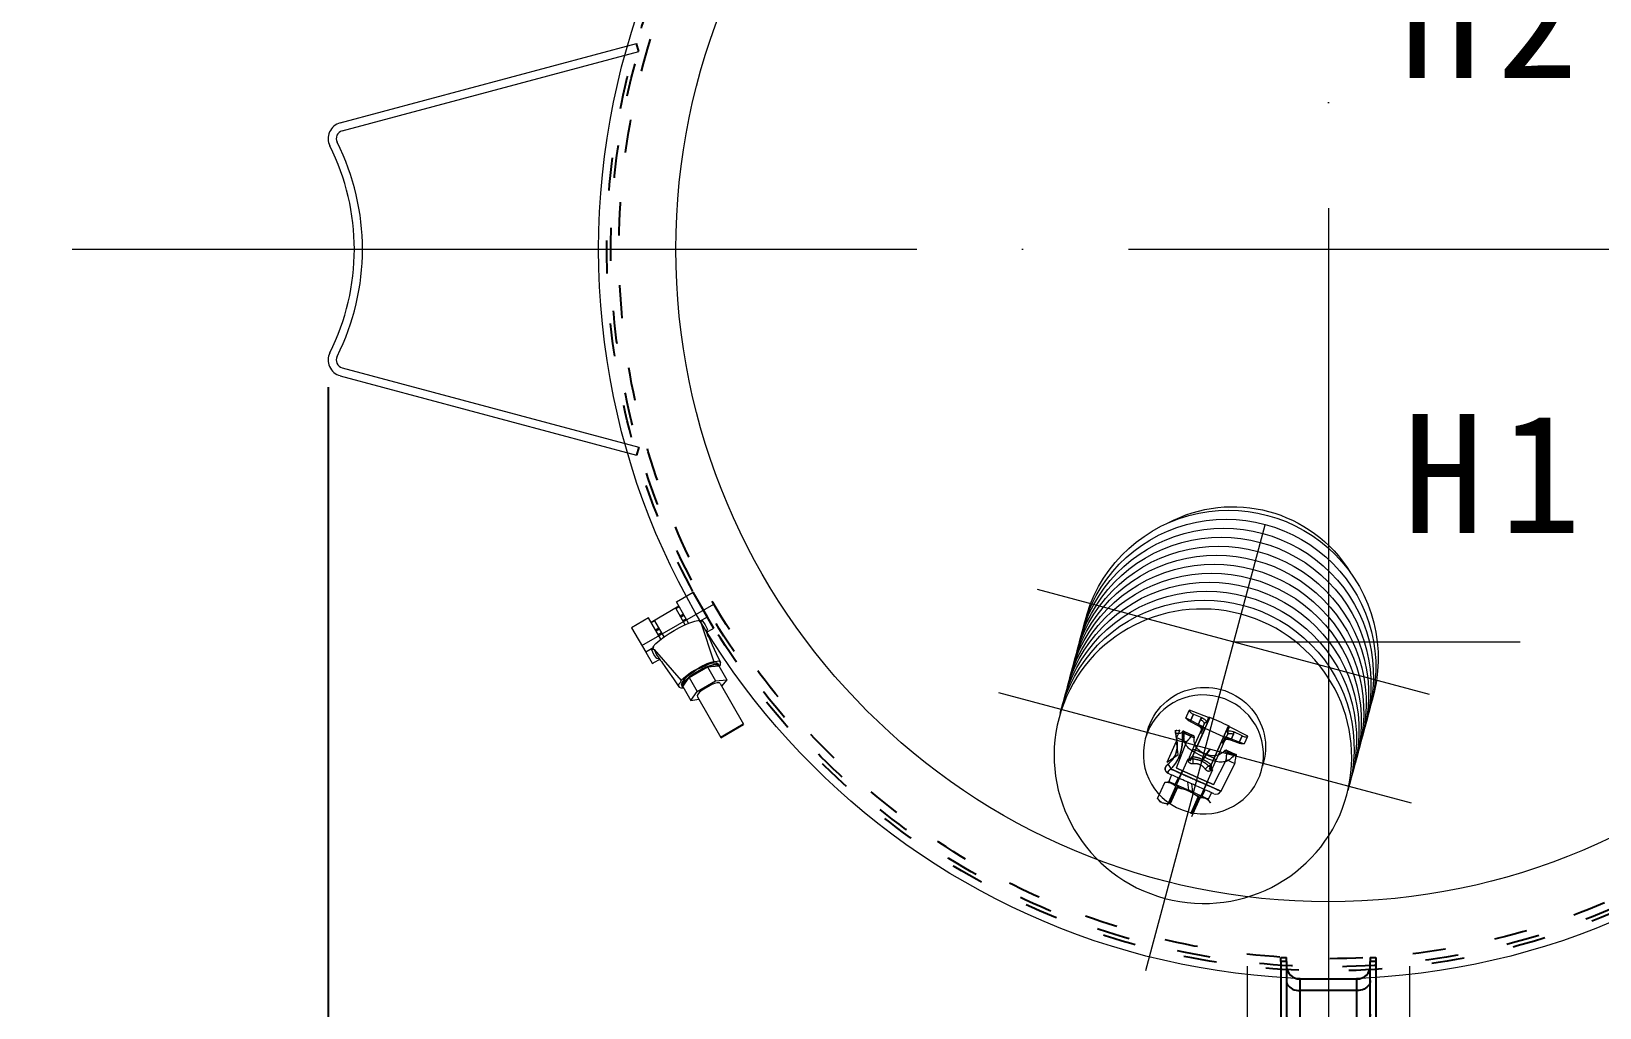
# Model space of a CAD drawing. Header units: millimetres. Extents: x 89051 to 218395, y -330386 to -125649.
# Drawn here: x 97883 to 98462, y -128764 to -128403 of the extents above; entities that cross this region are included whole.
import ezdxf

# ---------------------------------------------------------------- set-up
doc = ezdxf.new("R2010")
doc.units = ezdxf.units.MM
doc.header["$LTSCALE"] = 13
for name, pattern in [('1 实线', [0]), ('ACAD_ISO03W100', [1.18, 0.47, -0.71]), ('ACAD_ISO04W100', [30, 24, -3, 0, -3]), ('CENTER', [50.8, 31.75, -6.35, 6.35, -6.35]), ('HIDDEN', [9.525, 6.35, -3.175])]:
    doc.linetypes.add(name, pattern=pattern)
doc.layers.get('0').update_dxf_attribs({"color": 1, "linetype": 'CENTER'})
for name, color, linetype in [('CORE', 5, 'Continuous'), ('PDF_Visible (ANSI)', 7, 'Continuous'), ('PDF_Visible Narrow (ANSI)', 7, 'Continuous'), ('几何体', 7, 'Continuous'), ('粗实线', 4, 'Continuous')]:
    doc.layers.add(name, color=color, linetype=linetype)
doc.layers.add('图层1', color=1, linetype='CENTER', lineweight=13)
doc.layers.add('标注、文本', color=3, linetype='Continuous', lineweight=25)
doc.styles.get("Standard").update_dxf_attribs({"font": 'gbenor.shx', "bigfont": 'gbcbig.shx'})
doc.dimstyles.new('1-15', dxfattribs={"dimscale": 20, "dimtxt": 3.5, "dimasz": 2, "dimexe": 1.5, "dimexo": 0.5, "dimgap": 0.5, "dimtad": 1, "dimtoh": 1, "dimdec": 1, "dimdsep": 46, "dimtxsty": 'Standard', "dimcen": 2.5, "dimclrd": 3, "dimclre": 3, "dimclrt": 3, "dimadec": 0, "dimazin": 2, "dimtfac": 1, "dimtdec": 1, "dimtmove": 0, "dimatfit": 2, "dimfxl": 1, "dimarcsym": 0})

# ---------------------------------------------------------------- blocks, each defined once
blk = doc.blocks.new('*D542')
at = {"layer": 'Defpoints', "color": 0, "transparency": 16777216}
for p in [(97836.23, -128158.88), (98361.67, -128158.88), (98361.67, -128960.88)]:
    blk.add_point(p, dxfattribs=at)
at = {"layer": '标注、文本', "color": 3, "lineweight": -2, "transparency": 16777216}
for p, q in [((98351.67, -128158.88), (97806.23, -128158.88)), ((97836.23, -128920.88), (97836.23, -128198.88)), ((98351.67, -128960.88), (97806.23, -128960.88))]:
    blk.add_line(p, q, dxfattribs=at)
at = {"layer": '标注、文本', "color": 3, "transparency": 16777216}
for points in [[(97829.57, -128198.88), (97842.9, -128198.88), (97836.23, -128158.88)], [(97829.57, -128920.88), (97842.9, -128920.88), (97836.23, -128960.88)]]:
    blk.add_solid(points, dxfattribs=at)
at = {"layer": '标注、文本', "color": 3, "transparency": 16777216, "insert": (97791.23, -128559.88), "char_height": 70, "attachment_point": 5, "rotation": 90}
blk.add_mtext('802', dxfattribs=at)
blk = doc.blocks.new('*D544')
at = {"layer": 'Defpoints', "color": 0, "transparency": 16777216}
for p in [(98717.57, -128478.79), (97992.25, -128524.75), (98717.57, -129106.33)]:
    blk.add_point(p, dxfattribs=at)
at = {"layer": '标注、文本', "color": 3, "lineweight": -2, "transparency": 16777216}
for p, q in [((98717.57, -128488.79), (98717.57, -129136.33)), ((97992.25, -128534.75), (97992.25, -129136.33)), ((98032.25, -129106.33), (98677.57, -129106.33))]:
    blk.add_line(p, q, dxfattribs=at)
at = {"layer": '标注、文本', "color": 3, "transparency": 16777216}
for points in [[(98032.25, -129099.66), (98032.25, -129112.99), (97992.25, -129106.33)], [(98677.57, -129099.66), (98677.57, -129112.99), (98717.57, -129106.33)]]:
    blk.add_solid(points, dxfattribs=at)
at = {"layer": '标注、文本', "color": 3, "transparency": 16777216, "insert": (98354.91, -129061.33), "char_height": 70, "attachment_point": 5}
blk.add_mtext('725', dxfattribs=at)
blk = doc.blocks.new('*D556')
at = {"layer": 'Defpoints', "color": 0, "transparency": 16777216}
for p in [(98951.78, -128379.82), (98723.87, -128386.82), (98589.51, -128422.82), (97897.72, -128483.88), (98875.86, -128483.88)]:
    blk.add_point(p, dxfattribs=at)
at = {"layer": '标注、文本', "color": 3, "lineweight": -2, "transparency": 16777216}
for p, q in [((98733.53, -128384.23), (98969.45, -128321.02)), ((98885.86, -128483.88), (98990.89, -128483.88))]:
    blk.add_line(p, q, dxfattribs=at)
blk.add_arc((98361.67, -128483.88), 599.22, 3.82541, 11.17459, dxfattribs=at)
at = {"layer": '标注、文本', "color": 3, "transparency": 16777216}
for points in [[(98943.03, -128369.26), (98956.02, -128366.24), (98940.47, -128328.79)], [(98966.21, -128443.68), (98952.89, -128444.12), (98960.89, -128483.88)]]:
    blk.add_solid(points, dxfattribs=at)
at = {"layer": '标注、文本', "color": 3, "transparency": 16777216, "insert": (98958.38, -128384.18), "char_height": 70, "attachment_point": 5}
blk.add_mtext('15°', dxfattribs=at)
blk = doc.blocks.new('WRWEF RGERG')
at = {"layer": '几何体'}
for p, q in [((96038.29, -127924.02), (96038.29, -127922.02)), ((96096.7, -127922.02), (96038.29, -127922.02)), ((96096.7, -127924.02), (96096.7, -127922.02)), ((96096.7, -127922.02), (96098.29, -127922.02)), ((96098.29, -127922.02), (96098.29, -127924.02)), ((96096.7, -127924.02), (96038.29, -127924.02)), ((96096.7, -127924.02), (96098.29, -127924.02)), ((96055.79, -127929.02), (96055.79, -127950.02)), ((96073.53, -127950.02), (96073.53, -127929.02)), ((96086, -127929.02), (96073.53, -127929.02)), ((96086, -127950.02), (96086, -127929.02)), ((96090.29, -127929.02), (96086, -127929.02)), ((96090.29, -127950.02), (96090.29, -127929.02)), ((96059.27, -127944.52), (96059.27, -127934.52)), ((96069.27, -127934.52), (96069.27, -127944.52)), ((96073.53, -127950.02), (96086, -127950.02)), ((96086, -127950.02), (96090.29, -127950.02)), ((96038.29, -127955.02), (96096.7, -127955.02)), ((96038.29, -127957.02), (96038.29, -127955.02)), ((96096.7, -127957.02), (96038.29, -127957.02)), ((96096.7, -127957.02), (96096.7, -127955.02)), ((96098.29, -127955.02), (96096.7, -127955.02)), ((96098.29, -127957.02), (96096.7, -127957.02)), ((96098.29, -127955.02), (96098.29, -127957.02))]:
    blk.add_line(p, q, dxfattribs=at)
at = {"layer": '几何体', "flags": 128}
for points in [[(96077.26, -127924.02), (96076.73, -127924.07), (96076.21, -127924.22), (96075.71, -127924.47), (96075.24, -127924.81), (96074.82, -127925.24), (96074.44, -127925.74), (96074.12, -127926.31), (96073.86, -127926.94), (96073.68, -127927.61), (96073.56, -127928.3), (96073.53, -127929.02)], [(96089.74, -127924.02), (96089.21, -127924.07), (96088.68, -127924.22), (96088.18, -127924.47), (96087.72, -127924.81), (96087.29, -127925.24), (96086.91, -127925.74), (96086.59, -127926.31), (96086.34, -127926.94), (96086.15, -127927.61), (96086.04, -127928.3), (96086, -127929.02)], [(96077.26, -127955.02), (96076.73, -127954.96), (96076.21, -127954.81), (96075.71, -127954.56), (96075.24, -127954.22), (96074.82, -127953.79), (96074.44, -127953.29), (96074.12, -127952.72), (96073.86, -127952.09), (96073.68, -127951.42), (96073.56, -127950.73), (96073.53, -127950.02)], [(96089.74, -127955.02), (96089.21, -127954.96), (96088.68, -127954.81), (96088.18, -127954.56), (96087.72, -127954.22), (96087.29, -127953.79), (96086.91, -127953.29), (96086.59, -127952.72), (96086.34, -127952.09), (96086.15, -127951.42), (96086.04, -127950.73), (96086, -127950.02)]]:
    blk.add_lwpolyline(points, dxfattribs=at)
at = {"layer": '几何体'}
for centre, start, end in [((96095.29, -127929.02), 90, 180), ((96095.29, -127950.02), 180, 270)]:
    blk.add_arc(centre, 5, start, end, dxfattribs=at)
for points, knots in [([(96055.79, -127929.02), (96055.79, -127928.68), (96055.79, -127928.36), (96055.79, -127927.71), (96055.79, -127927.39), (96055.79, -127926.79), (96055.79, -127926.5), (96055.79, -127925.96), (96055.79, -127925.7), (96055.79, -127925.24), (96055.79, -127925.03), (96055.79, -127924.67), (96055.79, -127924.52), (96055.79, -127924.27), (96055.79, -127924.17), (96055.79, -127924.05), (96055.79, -127924.02), (96055.79, -127924.02)], [0, 0, 0, 0, 0.125, 0.125, 0.25, 0.25, 0.375, 0.375, 0.5, 0.5, 0.625, 0.625, 0.75, 0.75, 0.875, 0.875, 1, 1, 1, 1]), ([(96073.53, -127929.02), (96073.46, -127929.02), (96073.39, -127929.02), (96073.25, -127929.02), (96073.04, -127929.02), (96072.82, -127929.02), (96072.39, -127929.02), (96072.09, -127929.02), (96071.16, -127929.02), (96070.52, -127929.02), (96069.5, -127929.02), (96069.15, -127929.02), (96068.44, -127929.02), (96068.08, -127929.02), (96066.98, -127929.02), (96066.24, -127929.02), (96064.71, -127929.02), (96063.93, -127929.02), (96062.33, -127929.02), (96061.51, -127929.02), (96059.88, -127929.02), (96059.06, -127929.02), (96057.43, -127929.02), (96056.6, -127929.02), (96055.79, -127929.02)], [0, 0, 0, 0, 0.015625, 0.015625, 0.03125, 0.0625, 0.0625, 0.125, 0.125, 0.25, 0.25, 0.3125, 0.3125, 0.375, 0.375, 0.5, 0.5, 0.625, 0.625, 0.75, 0.75, 0.875, 0.875, 1, 1, 1, 1]), ([(96059.27, -127934.52), (96059.27, -127934.18), (96059.3, -127933.84), (96059.43, -127933.19), (96059.54, -127932.86), (96059.8, -127932.24), (96059.96, -127931.95), (96060.34, -127931.4), (96060.56, -127931.14), (96061.05, -127930.67), (96061.31, -127930.47), (96061.88, -127930.11), (96062.18, -127929.96), (96062.79, -127929.73), (96063.11, -127929.64), (96063.76, -127929.53), (96064.08, -127929.51), (96064.73, -127929.53), (96065.05, -127929.57), (96065.66, -127929.7), (96065.96, -127929.8), (96066.55, -127930.05), (96066.82, -127930.21), (96067.34, -127930.56), (96067.58, -127930.76), (96068.03, -127931.21), (96068.23, -127931.45), (96068.5, -127931.85), (96068.58, -127931.98), (96068.74, -127932.27), (96068.81, -127932.42), (96069, -127932.87), (96069.1, -127933.19), (96069.23, -127933.84), (96069.27, -127934.17), (96069.27, -127934.52)], [0, 0, 0, 0, 0.0625, 0.0625, 0.125, 0.125, 0.1875, 0.1875, 0.25, 0.25, 0.3125, 0.3125, 0.375, 0.375, 0.4375, 0.4375, 0.5, 0.5, 0.5625, 0.5625, 0.625, 0.625, 0.6875, 0.6875, 0.75, 0.75, 0.8125, 0.8125, 0.84375, 0.84375, 0.875, 0.875, 0.9375, 0.9375, 1, 1, 1, 1]), ([(96069.27, -127944.52), (96069.27, -127944.85), (96069.23, -127945.19), (96069.1, -127945.84), (96069, -127946.16), (96068.74, -127946.76), (96068.59, -127947.05), (96068.23, -127947.58), (96068.02, -127947.83), (96067.58, -127948.27), (96067.33, -127948.48), (96066.81, -127948.83), (96066.54, -127948.98), (96065.96, -127949.23), (96065.66, -127949.33), (96065.04, -127949.46), (96064.73, -127949.5), (96064.09, -127949.52), (96063.76, -127949.5), (96063.12, -127949.39), (96062.8, -127949.31), (96062.33, -127949.13), (96062.18, -127949.06), (96061.88, -127948.91), (96061.74, -127948.83), (96061.32, -127948.57), (96061.05, -127948.36), (96060.56, -127947.89), (96060.35, -127947.64), (96059.97, -127947.09), (96059.8, -127946.79), (96059.54, -127946.17), (96059.44, -127945.85), (96059.3, -127945.19), (96059.27, -127944.85), (96059.27, -127944.52)], [0, 0, 0, 0, 0.0625, 0.0625, 0.125, 0.125, 0.1875, 0.1875, 0.25, 0.25, 0.3125, 0.3125, 0.375, 0.375, 0.4375, 0.4375, 0.5, 0.5, 0.5625, 0.5625, 0.625, 0.625, 0.65625, 0.65625, 0.6875, 0.6875, 0.75, 0.75, 0.8125, 0.8125, 0.875, 0.875, 0.9375, 0.9375, 1, 1, 1, 1]), ([(96055.79, -127950.02), (96056.61, -127950.02), (96057.42, -127950.02), (96059.04, -127950.02), (96059.86, -127950.02), (96061.49, -127950.02), (96062.31, -127950.02), (96063.91, -127950.02), (96064.69, -127950.02), (96066.22, -127950.02), (96066.97, -127950.02), (96068.07, -127950.02), (96068.43, -127950.02), (96069.14, -127950.02), (96069.49, -127950.02), (96071.19, -127950.02), (96072.43, -127950.02), (96073.53, -127950.02)], [0, 0, 0, 0, 0.125, 0.125, 0.25, 0.25, 0.375, 0.375, 0.5, 0.5, 0.625, 0.625, 0.6875, 0.6875, 0.75, 0.75, 1, 1, 1, 1]), ([(96055.79, -127955.02), (96055.79, -127955.02), (96055.79, -127954.98), (96055.79, -127954.89), (96055.79, -127954.85), (96055.79, -127954.76), (96055.79, -127954.7), (96055.79, -127954.51), (96055.79, -127954.36), (96055.79, -127954), (96055.79, -127953.79), (96055.79, -127953.33), (96055.79, -127953.08), (96055.79, -127952.67), (96055.79, -127952.53), (96055.79, -127952.24), (96055.79, -127952.1), (96055.79, -127951.64), (96055.79, -127951.33), (96055.79, -127950.68), (96055.79, -127950.35), (96055.79, -127950.02)], [0, 0, 0, 0, 0.125, 0.125, 0.1875, 0.1875, 0.25, 0.25, 0.375, 0.375, 0.5, 0.5, 0.625, 0.625, 0.6875, 0.6875, 0.75, 0.75, 0.875, 0.875, 1, 1, 1, 1])]:
    blk.add_open_spline(points, degree=3, knots=knots, dxfattribs=at)

msp = doc.modelspace()

# ---------------------------------------------------------------- linework, layer by layer
at = {"color": 7, "linetype": '1 实线', "lineweight": 0}
for p, q in [((97996.7, -128437.2), (98106.17, -128407.87)), ((97997.48, -128440.1), (98106.95, -128410.77)), ((97996.7, -128530.55), (98106.17, -128559.88)), ((97997.48, -128527.65), (98106.95, -128556.98)), ((98331.67, -128748.68), (98331.67, -128960.88)), ((98391.67, -128748.68), (98391.67, -128960.88))]:
    msp.add_line(p, q, dxfattribs=at)
at = {"color": 7, "linetype": 'HIDDEN', "lineweight": 0}
for p, q in [((98315.66, -128660.36), (98308.96, -128656.95)), ((98310.61, -128658.27), (98311.81, -128655.55)), ((98317.86, -128656.84), (98311.48, -128671.17)), ((98314.44, -128657.54), (98313.59, -128659.46)), ((98314.91, -128656.85), (98314.44, -128657.54)), ((98314.44, -128657.54), (98314.77, -128657.72)), ((98314.77, -128657.72), (98315.08, -128657.92)), ((98315.08, -128657.92), (98315.34, -128658.14)), ((98315.34, -128658.14), (98315.55, -128658.37)), ((98315.55, -128658.37), (98315.7, -128658.6)), ((98306.27, -128662.72), (98305.63, -128664.17)), ((98305.63, -128664.17), (98309.23, -128665.77)), ((98307.72, -128662.14), (98311.08, -128663.63)), ((98308.28, -128661.84), (98308.21, -128661.81)), ((98308.47, -128662.64), (98312.08, -128664.25)), ((98311.74, -128663.39), (98311.65, -128663.35)), ((98316.15, -128660.83), (98312.61, -128668.78)), ((98313.59, -128659.46), (98313.47, -128659.78)), ((98313.59, -128659.46), (98313.92, -128659.64)), ((98313.92, -128659.64), (98314.22, -128659.84)), ((98314.22, -128659.84), (98314.48, -128660.06)), ((98314.48, -128660.06), (98314.69, -128660.29)), ((98314.59, -128662.76), (98315.66, -128660.36)), ((98314.69, -128660.29), (98314.84, -128660.52)), ((98314.84, -128660.52), (98314.93, -128660.75)), ((98314.96, -128660.96), (98314.91, -128661.14)), ((98314.93, -128660.75), (98314.96, -128660.96)), ((98315.7, -128658.6), (98315.79, -128658.82)), ((98315.81, -128659.03), (98315.77, -128659.22)), ((98315.79, -128658.82), (98315.81, -128659.03)), ((98323, -128663.88), (98316.15, -128660.83)), ((98324.82, -128659.93), (98318.44, -128674.26)), ((98323, -128663.88), (98319.46, -128671.83)), ((98322.61, -128666.33), (98323.68, -128663.93)), ((98330.69, -128666.62), (98323.68, -128663.93)), ((98324.45, -128663.08), (98324.56, -128662.93)), ((98324.56, -128662.93), (98324.73, -128662.8)), ((98324.73, -128662.8), (98324.95, -128662.72)), ((98324.95, -128662.72), (98325.23, -128662.68)), ((98325.23, -128662.68), (98325.54, -128662.68)), ((98325.54, -128662.68), (98325.88, -128662.73)), ((98325.73, -128664.87), (98326.58, -128662.94)), ((98325.88, -128662.73), (98326.23, -128662.82)), ((98326.23, -128662.82), (98326.58, -128662.94)), ((98326.58, -128662.94), (98326.78, -128662.14)), ((98329.82, -128663.57), (98328.61, -128666.28)), ((98302.12, -128673.28), (98305.58, -128665.51)), ((98309.23, -128665.7), (98305.48, -128675.48)), ((98306.18, -128670.43), (98305.58, -128665.51)), ((98310.33, -128671.43), (98312.41, -128666.77)), ((98311.48, -128671.17), (98312.97, -128667.84)), ((98312.61, -128668.78), (98319.46, -128671.83)), ((98323.18, -128669.19), (98326.79, -128670.8)), ((98323.59, -128665.01), (98323.7, -128664.85)), ((98323.7, -128664.85), (98323.87, -128664.73)), ((98323.87, -128664.73), (98324.1, -128664.64)), ((98324.14, -128668.91), (98324.05, -128668.86)), ((98324.1, -128664.64), (98324.37, -128664.6)), ((98324.3, -128669.52), (98327.66, -128671.01)), ((98324.37, -128664.6), (98324.68, -128664.6)), ((98324.68, -128664.6), (98325.02, -128664.65)), ((98325.02, -128664.65), (98325.37, -128664.74)), ((98325.37, -128664.74), (98325.73, -128664.87)), ((98325.57, -128665.17), (98325.73, -128664.87)), ((98309.74, -128672.14), (98302.1, -128689.31)), ((98302.12, -128673.28), (98306.18, -128670.43)), ((98310.79, -128672.72), (98311.48, -128671.17)), ((98317.74, -128675.82), (98318.44, -128674.26)), ((98318.44, -128674.26), (98319.91, -128670.95)), ((98319.01, -128675.29), (98321.12, -128670.56)), ((98319.25, -128681.62), (98324, -128672.28)), ((98323.95, -128672.33), (98327.15, -128673.75)), ((98327.58, -128670.44), (98327.51, -128670.41)), ((98306.16, -128679.07), (98305.11, -128681.45)), ((98307.66, -128676.46), (98306.44, -128679.2)), ((98311.24, -128693.37), (98318.88, -128676.21)), ((98315.85, -128683.39), (98317.07, -128680.64)), ((98306.07, -128682.39), (98303.17, -128688.89)), ((98305.52, -128681.63), (98306.07, -128682.39)), ((98306.07, -128682.39), (98307.79, -128683.16)), ((98310.82, -128692.3), (98313.72, -128685.8)), ((98312.16, -128685.1), (98313.72, -128685.8)), ((98313.72, -128685.8), (98314.65, -128685.7)), ((98315.06, -128685.88), (98316.12, -128683.51)), ((98319.35, -128684.94), (98319.35, -128684.94))]:
    msp.add_line(p, q, dxfattribs=at)
at = {"color": 7, "linetype": 'Continuous', "lineweight": 15}
for p, q in [((98309.09, -128657.01), (98310.32, -128654.24)), ((98310.32, -128654.24), (98310.4, -128654.07)), ((98317.44, -128656.77), (98310.4, -128654.07)), ((98311.81, -128655.55), (98310.61, -128658.27)), ((98310.61, -128658.27), (98313.47, -128659.78)), ((98311.81, -128655.55), (98314.91, -128656.85)), ((98313.59, -128659.46), (98314.44, -128657.54)), ((98314.44, -128657.54), (98314.91, -128656.85)), ((98314.44, -128657.54), (98314.77, -128657.72)), ((98314.77, -128657.72), (98315.08, -128657.92)), ((98315.08, -128657.92), (98315.34, -128658.14)), ((98315.34, -128658.14), (98315.55, -128658.37)), ((98315.55, -128658.37), (98315.7, -128658.6)), ((98317.44, -128656.77), (98316.63, -128658.59)), ((98306.35, -128662.55), (98306.27, -128662.72)), ((98307.75, -128662.1), (98307.72, -128662.14)), ((98308.28, -128661.84), (98308.21, -128661.81)), ((98308.28, -128661.84), (98311.74, -128663.39)), ((98312.08, -128664.25), (98308.47, -128662.64)), ((98312.41, -128666.77), (98315.77, -128659.22)), ((98313.47, -128659.78), (98313.59, -128659.46)), ((98313.59, -128659.46), (98313.92, -128659.64)), ((98313.92, -128659.64), (98314.22, -128659.84)), ((98314.22, -128659.84), (98314.48, -128660.06)), ((98314.48, -128660.06), (98314.69, -128660.29)), ((98314.69, -128660.29), (98314.84, -128660.52)), ((98314.84, -128660.52), (98314.93, -128660.75)), ((98314.96, -128660.96), (98314.91, -128661.14)), ((98314.93, -128660.75), (98314.96, -128660.96)), ((98315.7, -128658.6), (98315.79, -128658.82)), ((98315.81, -128659.03), (98315.77, -128659.22)), ((98315.79, -128658.82), (98315.81, -128659.03)), ((98321.12, -128670.56), (98324.45, -128663.08)), ((98325.15, -128660.21), (98324.34, -128662.02)), ((98324.45, -128663.08), (98324.56, -128662.93)), ((98324.56, -128662.93), (98324.73, -128662.8)), ((98324.73, -128662.8), (98324.95, -128662.72)), ((98324.95, -128662.72), (98325.23, -128662.68)), ((98331.87, -128663.63), (98325.15, -128660.21)), ((98325.23, -128662.68), (98325.54, -128662.68)), ((98325.54, -128662.68), (98325.88, -128662.73)), ((98326.58, -128662.94), (98325.73, -128664.87)), ((98325.88, -128662.73), (98326.23, -128662.82)), ((98326.23, -128662.82), (98326.58, -128662.94)), ((98326.78, -128662.14), (98326.58, -128662.94)), ((98329.82, -128663.57), (98326.78, -128662.14)), ((98328.61, -128666.28), (98329.82, -128663.57)), ((98331.79, -128663.8), (98330.56, -128666.57)), ((98331.79, -128663.8), (98331.87, -128663.63)), ((98326.79, -128670.8), (98323.18, -128669.19)), ((98323.59, -128665.01), (98323.7, -128664.85)), ((98323.7, -128664.85), (98323.87, -128664.73)), ((98323.87, -128664.73), (98324.1, -128664.64)), ((98324.05, -128668.86), (98327.51, -128670.41)), ((98324.1, -128664.64), (98324.37, -128664.6)), ((98324.37, -128664.6), (98324.68, -128664.6)), ((98324.68, -128664.6), (98325.02, -128664.65)), ((98325.02, -128664.65), (98325.37, -128664.74)), ((98325.37, -128664.74), (98325.73, -128664.87)), ((98325.73, -128664.87), (98325.57, -128665.17)), ((98328.61, -128666.28), (98325.57, -128665.17)), ((98321.9, -128684.1), (98327.2, -128673.7)), ((98327.58, -128670.44), (98327.51, -128670.41)), ((98298.61, -128686.73), (98301.27, -128680.76)), ((98303.12, -128680.56), (98301.27, -128680.76)), ((98303.79, -128678.02), (98302.73, -128680.39)), ((98302.73, -128680.39), (98310.08, -128683.67)), ((98310.08, -128683.67), (98309.77, -128680.68)), ((98311.14, -128681.29), (98311.46, -128684.28)), ((98298.61, -128686.73), (98299.7, -128688.24)), ((98302.83, -128688.61), (98305.49, -128682.64)), ((98311.46, -128684.28), (98310.08, -128683.67)), ((98311.27, -128692.37), (98313.93, -128686.39)), ((98311.46, -128684.28), (98317.44, -128686.94)), ((98318.14, -128688.27), (98317.05, -128686.77)), ((98317.44, -128686.94), (98318.5, -128684.56))]:
    msp.add_line(p, q, dxfattribs=at)
at = {"color": 8, "linetype": 'Continuous', "lineweight": 15}
for p, q in [((98312.97, -128667.84), (98317.86, -128656.84)), ((98319.91, -128670.95), (98324.82, -128659.93))]:
    msp.add_line(p, q, dxfattribs=at)
at = {"color": 7, "linetype": '1 实线', "lineweight": 0}
for radius in [269.5, 241]:
    msp.add_circle((98361.67, -128483.88), radius, dxfattribs=at)
for centre, radius, start, end in [((97998.25, -128443), 6, 105, 206.69285), ((97998.25, -128443), 3, 105, 206.69285), ((97916.95, -128483.88), 85, 333.30715, 26.69285), ((97916.95, -128483.88), 88, 333.30715, 26.69285), ((97998.25, -128524.75), 6, 153.30715, 255), ((97998.25, -128524.75), 3, 153.30715, 255)]:
    msp.add_arc(centre, radius, start, end, dxfattribs=at)
at = {"color": 7, "linetype": 'Continuous', "lineweight": 15}
for centre, radius, start, end in [((98317.51, -128657.77), 1, 69.19444, 93.93437), ((98293.6, -128720.68), 68.3, 62.80556, 69.19444), ((98305.84, -128660.28), 2.33, 254.25446, 282.61157), ((98324.36, -128660.82), 1, 38.06563, 62.80556), ((98300.7, -128676.37), 2.86, 11.276, 53.72024), ((98303.75, -128675.81), 2, 232.52938, 246), ((98320.16, -128683.12), 2, 245.99988, 332.73736)]:
    msp.add_arc(centre, radius, start, end, dxfattribs=at)
at = {"color": 7, "linetype": 'HIDDEN', "lineweight": 0}
for centre, radius, start, end in [((98305.84, -128660.28), 2.33, 254.25446, 282.61157), ((98316.55, -128659.92), 1, 206.35699, 246), ((98323.41, -128662.97), 1, 246, 285.64301), ((98312.2, -128669.69), 1, 66, 156), ((98300.7, -128676.37), 2.86, 11.276, 53.72024), ((98342, -128611.98), 68.3, 241.85246, 242.80556), ((98311.25, -128671.83), 1, 156, 242.80556), ((98306.55, -128672.96), 5.25, 349.57481, 19.95177), ((98320.4, -128679.13), 5.25, 112.04823, 142.42519), ((98318.1, -128674.88), 1, 249.19444, 336), ((98342, -128611.98), 68.3, 249.19444, 250.15165), ((98319.05, -128672.74), 1, 336, 66)]:
    msp.add_arc(centre, radius, start, end, dxfattribs=at)
at = {"color": 7, "linetype": '1 实线', "lineweight": 0, "extrusion": (0, 0, -1)}
for centre, major_axis, ratio, start_param, end_param in [((98325.13, -128634.61), (-53.13, 14.24), 0.987688, 6.251503, 9.45646), ((98326.67, -128628.88), (-48.78, 13.07), 0.987688, 7.090375, 8.617588), ((98324.24, -128637.94), (-53.13, 14.24), 0.987688, 6.251503, 9.45646), ((98322.46, -128644.58), (-53.13, 14.24), 0.987688, 6.251503, 9.45646), ((98323.35, -128641.26), (-53.13, 14.24), 0.987688, 6.251503, 9.45646), ((98320.68, -128651.23), (-53.13, 14.24), 0.987688, 6.251503, 9.45646), ((98321.57, -128647.91), (-53.13, 14.24), 0.987688, 6.251503, 9.45646), ((98318.89, -128657.88), (-53.13, 14.24), 0.987688, 6.251503, 9.45646), ((98319.78, -128654.56), (-53.13, 14.24), 0.987688, 6.251503, 9.45646), ((98318, -128661.21), (-53.13, 14.24), 0.987688, 6.251503, 9.45646), ((98316.22, -128667.85), (-53.13, 14.24), 0.987688, 6.252151, 9.455812), ((98317.11, -128664.53), (-53.13, 14.24), 0.987688, 6.251503, 9.45646), ((98316.28, -128667.63), (-21.47, 5.75), 0.987515, 6.216989, 9.490974)]:
    msp.add_ellipse(centre, major_axis=major_axis, ratio=ratio, start_param=start_param, end_param=end_param, dxfattribs=at)
for centre, major_axis, ratio in [((98315.35, -128671.11), (-53.13, 14.24), 0.987688), ((98315.53, -128670.44), (-21.47, 5.75), 0.987515)]:
    msp.add_ellipse(centre, major_axis=major_axis, ratio=ratio, dxfattribs=at)
at = {"color": 7, "linetype": 'Continuous', "lineweight": 15}
for centre, start_param, end_param in [((98310.92, -128657.82), 1.570796, 1.571747), ((98328.73, -128665.75), 4.711438, 4.712389)]:
    msp.add_ellipse(centre, major_axis=(1.63, 3.65), ratio=0.5, start_param=start_param, end_param=end_param, dxfattribs=at)
for points, knots in [([(98310.61, -128658.27), (98310.41, -128658.15), (98310.03, -128657.93), (98309.58, -128657.55), (98309.27, -128657.23), (98309.11, -128657.04), (98309.1, -128657.02), (98309.09, -128657.01)], [0, 0, 0, 0, 0.212122, 0.424388, 0.632518, 0.834235, 1, 1, 1, 1]), ([(98310.32, -128654.24), (98310.32, -128654.3), (98310.31, -128654.42), (98310.55, -128654.74), (98310.96, -128655.09), (98311.41, -128655.38), (98311.71, -128655.51), (98311.81, -128655.55)], [0, 0, 0, 0, 0.226703, 0.453689, 0.674639, 0.893771, 1, 1, 1, 1]), ([(98314.91, -128656.85), (98315.16, -128656.97), (98315.66, -128657.22), (98316.23, -128657.69), (98316.55, -128658.1), (98316.67, -128658.41), (98316.64, -128658.54), (98316.63, -128658.59)], [0, 0, 0, 0, 0.272264, 0.543354, 0.806307, 0.917665, 1, 1, 1, 1]), ([(98302.39, -128674.07), (98302.96, -128673.57), (98303.99, -128672.67), (98305.23, -128670.73), (98305.81, -128668.63), (98305.88, -128666.43), (98305.6, -128664.23), (98305.34, -128663.1), (98305.21, -128662.51)], [0, 0, 0, 0, 0.182869, 0.330834, 0.479144, 0.627187, 0.808681, 1, 1, 1, 1]), ([(98307.75, -128662.1), (98307.78, -128662.63), (98307.84, -128663.87), (98307.8, -128666.23), (98307.42, -128668.87), (98306.6, -128671.39), (98305.22, -128673.84), (98304.1, -128675.12), (98303.5, -128675.81)], [0, 0, 0, 0, 0.139514, 0.3243, 0.481762, 0.645733, 0.808421, 1, 1, 1, 1]), ([(98306.78, -128661.51), (98306.67, -128661.55), (98306.35, -128661.69), (98305.8, -128661.69), (98305.43, -128661.53), (98305.28, -128661.46)], [0, 0, 0, 0, 0.216465, 0.685811, 1, 1, 1, 1]), ([(98307.72, -128662.14), (98307.62, -128662.25), (98307.4, -128662.5), (98306.9, -128662.71), (98306.49, -128662.71), (98306.27, -128662.72)], [0, 0, 0, 0, 0.292573, 0.614726, 1, 1, 1, 1]), ([(98306.79, -128661.55), (98306.78, -128661.57), (98306.77, -128661.61), (98306.54, -128662.12), (98306.38, -128662.48), (98306.35, -128662.55)], [0, 0, 0, 0, 0.4993083, 0.9062927, 1, 1, 1, 1]), ([(98308.21, -128661.81), (98308.16, -128661.8), (98308.06, -128661.79), (98307.9, -128661.9), (98307.79, -128662.04), (98307.75, -128662.1)], [0, 0, 0, 0, 0.366385, 0.73366, 1, 1, 1, 1]), ([(98308.47, -128662.64), (98308.48, -128662.53), (98308.51, -128662.32), (98308.46, -128662.06), (98308.37, -128661.9), (98308.3, -128661.86), (98308.28, -128661.84)], [0, 0, 0, 0, 0.271472, 0.541974, 0.837873, 1, 1, 1, 1]), ([(98315.58, -128671.33), (98314.46, -128670.82), (98312.79, -128670.04), (98310.9, -128668.85), (98309.72, -128667.84), (98308.86, -128666.66), (98308.39, -128665.28), (98308.31, -128663.91), (98308.43, -128662.99), (98308.47, -128662.64)], [0, 0, 0, 0, 0.261736, 0.392969, 0.524295, 0.655604, 0.786629, 0.918439, 1, 1, 1, 1]), ([(98311.74, -128663.39), (98311.81, -128663.44), (98311.95, -128663.54), (98312.08, -128663.86), (98312.08, -128664.12), (98312.08, -128664.25)], [0, 0, 0, 0, 0.3698867, 0.7034555, 1, 1, 1, 1]), ([(98314.81, -128661.53), (98314.81, -128661.37), (98314.82, -128661.01), (98314.49, -128660.52), (98314.01, -128660.09), (98313.63, -128659.87), (98313.47, -128659.78)], [0, 0, 0, 0, 0.231812, 0.512298, 0.79357, 1, 1, 1, 1]), ([(98316.63, -128658.59), (98316.61, -128658.59), (98316.48, -128658.6), (98316.24, -128658.67), (98315.95, -128658.89), (98315.83, -128659.11), (98315.77, -128659.22)], [0, 0, 0, 0, 0.05344, 0.349924, 0.66436, 1, 1, 1, 1]), ([(98324.34, -128662.02), (98324.38, -128661.97), (98324.48, -128661.83), (98324.91, -128661.73), (98325.55, -128661.73), (98326.26, -128661.91), (98326.67, -128662.09), (98326.78, -128662.14)], [0, 0, 0, 0, 0.0997822, 0.2577358, 0.5631336, 0.8761849, 1, 1, 1, 1]), ([(98324.45, -128663.08), (98324.49, -128662.96), (98324.57, -128662.73), (98324.54, -128662.37), (98324.43, -128662.14), (98324.35, -128662.04), (98324.34, -128662.02)], [0, 0, 0, 0, 0.33564, 0.650076, 0.94656, 1, 1, 1, 1]), ([(98329.82, -128663.57), (98330.02, -128663.66), (98330.44, -128663.83), (98331.02, -128663.94), (98331.48, -128663.95), (98331.72, -128663.89), (98331.77, -128663.83), (98331.79, -128663.8)], [0, 0, 0, 0, 0.219315, 0.438629, 0.657824, 0.877172, 1, 1, 1, 1]), ([(98323.18, -128669.19), (98322.84, -128669.51), (98322.01, -128670.31), (98320.44, -128671), (98318.51, -128671.04), (98316.57, -128670.51), (98314.79, -128669.63), (98313.33, -128668.48), (98312.36, -128667.03), (98312.02, -128665.56), (98312.07, -128664.59), (98312.08, -128664.25)], [0, 0, 0, 0, 0.089615, 0.221363, 0.348002, 0.468039, 0.583548, 0.696763, 0.813445, 0.935236, 1, 1, 1, 1]), ([(98323.18, -128669.19), (98323.26, -128669.11), (98323.43, -128668.96), (98323.7, -128668.84), (98323.91, -128668.82), (98324.01, -128668.85), (98324.05, -128668.86)], [0, 0, 0, 0, 0.267328, 0.533113, 0.842483, 1, 1, 1, 1]), ([(98325.57, -128665.17), (98325.35, -128665.1), (98324.9, -128664.96), (98324.26, -128664.91), (98323.74, -128665.01), (98323.48, -128665.22), (98323.37, -128665.31)], [0, 0, 0, 0, 0.260672, 0.521157, 0.787349, 1, 1, 1, 1]), ([(98330.56, -128666.57), (98330.55, -128666.57), (98330.52, -128666.57), (98330.26, -128666.59), (98329.78, -128666.56), (98329.21, -128666.48), (98328.81, -128666.35), (98328.61, -128666.28)], [0, 0, 0, 0, 0.15553, 0.390958, 0.598532, 0.800532, 1, 1, 1, 1]), ([(98326.79, -128670.8), (98326.42, -128671.21), (98325.55, -128672.19), (98323.94, -128673.13), (98321.91, -128673.4), (98319.5, -128672.92), (98317.3, -128672.09), (98315.96, -128671.5), (98315.58, -128671.33)], [0, 0, 0, 0, 0.128291, 0.306114, 0.486238, 0.683626, 0.910693, 1, 1, 1, 1]), ([(98327.51, -128670.41), (98327.45, -128670.4), (98327.34, -128670.37), (98327.09, -128670.49), (98326.9, -128670.66), (98326.8, -128670.77), (98326.79, -128670.8)], [0, 0, 0, 0, 0.311905, 0.623821, 0.931284, 1, 1, 1, 1]), ([(98327.18, -128673.69), (98327.18, -128673.69), (98327.18, -128673.7), (98327.25, -128673.04), (98327.4, -128672.06), (98327.59, -128671.29), (98327.66, -128671.01)], [0, 0, 0, 0, 0.199016, 0.505149, 0.821936, 1, 1, 1, 1]), ([(98327.66, -128671.01), (98327.68, -128670.93), (98327.72, -128670.75), (98327.7, -128670.55), (98327.64, -128670.47), (98327.59, -128670.44), (98327.58, -128670.44)], [0, 0, 0, 0, 0.309294, 0.618055, 0.94119, 1, 1, 1, 1]), ([(98301.27, -128680.76), (98301.72, -128680.73), (98302.63, -128680.68), (98303.79, -128681.03), (98304.74, -128681.7), (98305.24, -128682.32), (98305.49, -128682.64)], [0, 0, 0, 0, 0.264604, 0.534947, 0.765343, 1, 1, 1, 1]), ([(98302.14, -128677.18), (98302.17, -128677.19), (98302.27, -128677.23), (98302.4, -128677.31), (98302.5, -128677.38), (98302.53, -128677.4)], [0, 0, 0, 0, 0.208467, 0.750038, 1, 1, 1, 1]), ([(98319.23, -128684.89), (98319.23, -128684.89), (98319.23, -128684.89), (98318.17, -128684.42), (98316.47, -128683.66), (98314.3, -128682.7), (98312.25, -128681.78), (98310.07, -128680.81), (98308.22, -128679.99), (98306.51, -128679.23), (98305.29, -128678.69), (98304.28, -128678.23), (98303.31, -128677.8), (98302.77, -128677.56), (98302.95, -128677.64), (98302.96, -128677.65)], [0, 0, 0, 0, 0.083522, 0.193798, 0.292408, 0.3841, 0.476004, 0.519801, 0.621136, 0.679781, 0.738475, 0.802606, 0.866782, 0.994951, 1, 1, 1, 1]), ([(98302.83, -128688.61), (98302.38, -128688.64), (98301.47, -128688.69), (98300.31, -128688.34), (98299.35, -128687.67), (98298.86, -128687.05), (98298.61, -128686.73)], [0, 0, 0, 0, 0.264604, 0.534947, 0.765343, 1, 1, 1, 1]), ([(98305.49, -128682.64), (98306.61, -128682.84), (98308.5, -128683.18), (98311, -128684.29), (98312.67, -128685.37), (98313.61, -128686.14), (98313.93, -128686.39)], [0, 0, 0, 0, 0.363593, 0.612792, 0.86871, 1, 1, 1, 1]), ([(98313.93, -128686.39), (98314.38, -128686.37), (98315.29, -128686.32), (98316.44, -128686.67), (98317.4, -128687.34), (98317.9, -128687.96), (98318.14, -128688.27)], [0, 0, 0, 0, 0.264604, 0.534947, 0.765343, 1, 1, 1, 1])]:
    msp.add_open_spline(points, degree=3, knots=knots, dxfattribs=at)
at = {"color": 7, "linetype": 'HIDDEN', "lineweight": 0}
for points, knots in [([(98305.21, -128662.51), (98305.29, -128662.86), (98305.5, -128663.77), (98305.78, -128665.45), (98305.87, -128667.24), (98305.75, -128668.91), (98305.2, -128670.78), (98303.97, -128672.68), (98302.96, -128673.57), (98302.39, -128674.07)], [0, 0, 0, 0, 0.120329, 0.314072, 0.419625, 0.529073, 0.673506, 0.818062, 1, 1, 1, 1]), ([(98303.5, -128675.81), (98304.1, -128675.13), (98305.2, -128673.87), (98306.56, -128671.46), (98307.31, -128669.22), (98307.67, -128667.19), (98307.84, -128665.07), (98307.82, -128663.32), (98307.76, -128662.35), (98307.75, -128662.1)], [0, 0, 0, 0, 0.190655, 0.349569, 0.509461, 0.622936, 0.736509, 0.93138, 1, 1, 1, 1]), ([(98305.27, -128661.49), (98305.27, -128661.49), (98305.3, -128661.36), (98305.1, -128661.67), (98305.18, -128662.28), (98305.21, -128662.51)], [0, 0, 0, 0, 0.001457, 0.625597, 1, 1, 1, 1]), ([(98311.08, -128663.63), (98310.86, -128663.93), (98310.31, -128664.65), (98309.6, -128665.38), (98309.19, -128665.78), (98309.25, -128665.73), (98309.26, -128665.71)], [0, 0, 0, 0, 0.232525, 0.561446, 0.891546, 1, 1, 1, 1]), ([(98311.08, -128663.63), (98311.14, -128663.56), (98311.26, -128663.42), (98311.44, -128663.32), (98311.57, -128663.31), (98311.64, -128663.34), (98311.65, -128663.35)], [0, 0, 0, 0, 0.302487, 0.604177, 0.927744, 1, 1, 1, 1]), ([(98314.59, -128662.76), (98314.6, -128662.69), (98314.63, -128662.37), (98314.69, -128661.82), (98314.84, -128661.36), (98314.91, -128661.14)], [0, 0, 0, 0, 0.136344, 0.586577, 1, 1, 1, 1]), ([(98314.91, -128661.14), (98314.84, -128661.36), (98314.69, -128661.82), (98314.63, -128662.37), (98314.6, -128662.69), (98314.59, -128662.76)], [0, 0, 0, 0, 0.413423, 0.863656, 1, 1, 1, 1]), ([(98314.59, -128662.76), (98314.7, -128662.48), (98314.88, -128662.05), (98314.82, -128661.66), (98314.81, -128661.53)], [0, 0, 0, 0, 0.662203, 1, 1, 1, 1]), ([(98314.88, -128661.53), (98314.87, -128661.44), (98314.86, -128661.23), (98314.91, -128661.14), (98314.94, -128661.09)], [0, 0, 0, 0, 0.437675, 1, 1, 1, 1]), ([(98315.77, -128659.22), (98315.83, -128659.11), (98315.95, -128658.89), (98316.24, -128658.67), (98316.48, -128658.6), (98316.61, -128658.59), (98316.63, -128658.59)], [0, 0, 0, 0, 0.33564, 0.650076, 0.94656, 1, 1, 1, 1]), ([(98324.34, -128662.02), (98324.35, -128662.04), (98324.43, -128662.14), (98324.54, -128662.37), (98324.57, -128662.73), (98324.49, -128662.96), (98324.45, -128663.08)], [0, 0, 0, 0, 0.05344, 0.349924, 0.66436, 1, 1, 1, 1]), ([(98323.59, -128665.01), (98323.48, -128665.21), (98323.24, -128665.63), (98322.87, -128666.04), (98322.66, -128666.28), (98322.61, -128666.33)], [0, 0, 0, 0, 0.4134228, 0.8636555, 1, 1, 1, 1]), ([(98322.61, -128666.33), (98322.66, -128666.28), (98322.87, -128666.04), (98323.24, -128665.63), (98323.48, -128665.21), (98323.59, -128665.01)], [0, 0, 0, 0, 0.1363445, 0.5865772, 1, 1, 1, 1]), ([(98323.37, -128665.31), (98323.32, -128665.33), (98323.04, -128665.52), (98322.8, -128665.91), (98322.63, -128666.28), (98322.61, -128666.33)], [0, 0, 0, 0, 0.1294795, 0.8669301, 1, 1, 1, 1]), ([(98323.61, -128664.95), (98323.6, -128664.97), (98323.57, -128665.06), (98323.51, -128665.2), (98323.36, -128665.28), (98323.36, -128665.29)], [0, 0, 0, 0, 0.274049, 0.970483, 1, 1, 1, 1]), ([(98323.98, -128672.27), (98323.98, -128672.27), (98323.98, -128672.27), (98324.01, -128671.61), (98324.09, -128670.62), (98324.25, -128669.82), (98324.3, -128669.52)], [0, 0, 0, 0, 0.199474, 0.497182, 0.809084, 1, 1, 1, 1]), ([(98324.14, -128668.91), (98324.19, -128668.94), (98324.3, -128669.02), (98324.35, -128669.24), (98324.32, -128669.44), (98324.3, -128669.52)], [0, 0, 0, 0, 0.36243, 0.726288, 1, 1, 1, 1]), ([(98302.39, -128674.07), (98302.09, -128674.37), (98301.5, -128674.96), (98301.29, -128676.02), (98301.62, -128676.75), (98302.14, -128677.17), (98302.14, -128677.17), (98302.14, -128677.17)], [0, 0, 0, 0, 0.2248592, 0.449181, 0.7757164, 0.9433115, 1, 1, 1, 1]), ([(98302.53, -128677.4), (98302.54, -128677.4), (98302.55, -128677.41), (98302.37, -128677.22), (98302.38, -128676.87), (98302.75, -128676.32), (98303.26, -128675.98), (98303.5, -128675.81)], [0, 0, 0, 0, 0.069941, 0.258386, 0.588374, 0.800094, 1, 1, 1, 1]), ([(98321.9, -128684.01), (98321.91, -128684.01), (98321.91, -128684.01), (98321.54, -128683.85), (98320.82, -128683.53), (98319.74, -128683.05), (98318.4, -128682.45), (98316.82, -128681.74), (98314.71, -128680.8), (98312.92, -128680.01), (98310.78, -128679.05), (98308.69, -128678.12), (98305.97, -128676.92), (98304.34, -128676.19), (98303.65, -128675.88), (98303.5, -128675.81)], [0, 0, 0, 0, 0.046837, 0.123612, 0.202712, 0.278721, 0.357448, 0.427276, 0.499788, 0.618459, 0.624798, 0.738528, 0.850784, 0.968999, 1, 1, 1, 1]), ([(98319.17, -128681.58), (98319.13, -128681.56), (98319.07, -128681.54), (98318.29, -128681.19), (98317.27, -128680.74), (98315.67, -128680.02), (98313.53, -128679.07), (98311.38, -128678.11), (98309.5, -128677.28), (98307.85, -128676.54), (98306.48, -128675.93), (98305.58, -128675.53), (98305.58, -128675.53), (98305.58, -128675.53)], [0, 0, 0, 0, 0.116595, 0.187337, 0.26069, 0.358772, 0.457465, 0.541866, 0.619663, 0.702045, 0.797172, 0.909851, 1, 1, 1, 1]), ([(98309.8, -128672.16), (98309.78, -128672.16), (98309.72, -128672.17), (98309.91, -128672.16), (98310.03, -128672.15)], [0, 0, 0, 0, 0.368745, 1, 1, 1, 1]), ([(98311.05, -128672.15), (98310.88, -128672.15), (98310.33, -128672.14), (98310.06, -128672.15), (98309.87, -128672.16)], [0, 0, 0, 0, 0.3036875, 1, 1, 1, 1]), ([(98311.71, -128673.91), (98311.43, -128673.91), (98311.11, -128673.91), (98310.63, -128673.75), (98310.39, -128673.59), (98310.12, -128673.24), (98310.01, -128672.96), (98309.98, -128672.55), (98310, -128672.34), (98310.02, -128672.17), (98310.03, -128672.15)], [0, 0, 0, 0, 0.23485, 0.273776, 0.503367, 0.54344, 0.787346, 0.847818, 0.98021, 1, 1, 1, 1]), ([(98310.03, -128672.15), (98310.27, -128672.07), (98310.7, -128671.93), (98311.22, -128671.42), (98311.48, -128671.17), (98311.48, -128671.17)], [0, 0, 0, 0, 0.557787, 0.997553, 1, 1, 1, 1]), ([(98318, -128675.24), (98317.91, -128675.16), (98317.64, -128674.87), (98316.97, -128674.25), (98315.88, -128673.43), (98314.48, -128672.74), (98313.05, -128672.33), (98311.88, -128672.18), (98311.28, -128672.16), (98311.05, -128672.15)], [0, 0, 0, 0, 0.059142, 0.19591, 0.373095, 0.550947, 0.716442, 0.889189, 1, 1, 1, 1]), ([(98311.48, -128671.17), (98311.63, -128671.19), (98312.51, -128671.34), (98313.58, -128671.62), (98315.12, -128672.19), (98316.66, -128672.93), (98317.81, -128673.79), (98318.44, -128674.26)], [0, 0, 0, 0, 0.059845, 0.367115, 0.424332, 0.68662, 1, 1, 1, 1]), ([(98316.25, -128675.93), (98316.22, -128675.9), (98315.91, -128675.48), (98315.25, -128674.76), (98314.36, -128674.27), (98313.84, -128674.09), (98313.28, -128673.92), (98312.62, -128673.86), (98312, -128673.88), (98311.81, -128673.9), (98311.71, -128673.91)], [0, 0, 0, 0, 0.025388, 0.321228, 0.556709, 0.571535, 0.626414, 0.885089, 0.935936, 1, 1, 1, 1]), ([(98318.78, -128676.13), (98318.69, -128676.01), (98318.52, -128675.81), (98318.16, -128675.42), (98318, -128675.24)], [0, 0, 0, 0, 0.569646, 1, 1, 1, 1]), ([(98318.44, -128674.26), (98318.44, -128674.27), (98318.42, -128674.57), (98318.4, -128675.31), (98318.57, -128675.74), (98318.68, -128676)], [0, 0, 0, 0, 0.002447, 0.372483, 1, 1, 1, 1]), ([(98318.68, -128676), (98318.66, -128676.02), (98318.56, -128676.15), (98318.3, -128676.42), (98317.96, -128676.62), (98317.53, -128676.71), (98317.22, -128676.67), (98316.8, -128676.48), (98316.5, -128676.25), (98316.3, -128675.99), (98316.25, -128675.93)], [0, 0, 0, 0, 0.019768, 0.152009, 0.376167, 0.45631, 0.662525, 0.72607, 0.928813, 1, 1, 1, 1]), ([(98318.68, -128676), (98318.75, -128676.1), (98318.87, -128676.24), (98318.84, -128676.2), (98318.82, -128676.18)], [0, 0, 0, 0, 0.636417, 1, 1, 1, 1])]:
    msp.add_open_spline(points, degree=3, knots=knots, dxfattribs=at)
at = {"color": 8, "linetype": 'Continuous', "lineweight": 15}
for points, knots in [([(98305.21, -128662.51), (98305.19, -128662.28), (98305.12, -128661.63), (98305.21, -128661.54), (98305.27, -128661.49)], [0, 0, 0, 0, 0.360768, 1, 1, 1, 1]), ([(98302.14, -128677.17), (98302.15, -128677.17), (98302.16, -128677.18), (98302.06, -128677.11), (98301.79, -128676.88), (98301.41, -128676.33), (98301.31, -128675.51), (98301.76, -128674.63), (98302.24, -128674.2), (98302.39, -128674.07)], [0, 0, 0, 0, 0.033425, 0.063804, 0.220681, 0.380977, 0.663809, 0.897661, 1, 1, 1, 1]), ([(98303.5, -128675.81), (98303.38, -128675.89), (98302.99, -128676.13), (98302.52, -128676.61), (98302.3, -128677.11), (98302.54, -128677.41), (98302.54, -128677.4), (98302.53, -128677.4)], [0, 0, 0, 0, 0.089163, 0.303876, 0.580335, 0.922227, 1, 1, 1, 1]), ([(98303.5, -128675.81), (98303.9, -128675.99), (98304.65, -128676.33), (98306.16, -128677), (98307.76, -128677.71), (98309.48, -128678.48), (98311.14, -128679.21), (98313.29, -128680.17), (98315.84, -128681.31), (98318.49, -128682.49), (98320.57, -128683.41), (98321.6, -128683.87), (98321.95, -128684.03), (98321.91, -128684.01), (98321.9, -128684.01)], [0, 0, 0, 0, 0.08065, 0.152535, 0.227178, 0.290918, 0.356985, 0.413245, 0.530447, 0.64536, 0.766539, 0.899876, 0.972415, 1, 1, 1, 1])]:
    msp.add_open_spline(points, degree=3, knots=knots, dxfattribs=at)
at = {"layer": 'CORE', "color": 0, "linetype": 'ByBlock'}
msp.add_line((98137.32, -128664.15), (98145.7, -128659.3), dxfattribs=at)
at = {"layer": 'PDF_Visible (ANSI)', "lineweight": 13}
for points in [[(98120.87, -128614.1), (98127.1, -128610.51), (98132.33, -128619.58)], [(98121.81, -128615.73), (98111.52, -128621.66)], [(98120.67, -128616.57), (98121.89, -128615.86)], [(98120.67, -128616.57), (98124.18, -128622.65)], [(98125.4, -128621.95), (98120.87, -128614.1)], [(98115.12, -128627.89), (98110.59, -128620.04), (98104.36, -128623.63)], [(98104.36, -128623.63), (98109.6, -128632.7)], [(98112.82, -128621.1), (98111.6, -128621.8)], [(98112.2, -128630.65), (98113.32, -128629.47), (98114.79, -128628.26), (98116.39, -128626.97), (98118.21, -128625.74), (98120.1, -128624.65), (98122, -128623.56), (98123.97, -128622.6), (98125.89, -128621.85), (98127.67, -128621.19), (98129.25, -128620.81)], [(98112.82, -128621.1), (98116.34, -128627.19)], [(98122.23, -128619.27), (98123.45, -128618.57)], [(98122.47, -128619.68), (98123.68, -128618.97)], [(98129.94, -128621.68), (98134.73, -128636.23), (98133.63, -128636.51), (98132.12, -128637.02), (98130.69, -128637.67), (98129.2, -128638.52), (98127.57, -128639.46), (98126.08, -128640.32), (98124.81, -128641.24), (98123.61, -128642.29), (98122.69, -128643.19)], [(98123.25, -128621.03), (98124.46, -128620.33)], [(98129.25, -128620.81), (98129.35, -128621.29)], [(98130.46, -128621.02), (98129.35, -128621.29), (98132.33, -128619.58), (98134.67, -128623.64)], [(98129.94, -128621.68), (98129.99, -128621.47), (98130.05, -128621.25), (98130.46, -128621.02)], [(98134.35, -128624), (98134.62, -128623.85), (98134.67, -128623.64)], [(98114.38, -128623.8), (98113.16, -128624.51)], [(98114.62, -128624.21), (98113.4, -128624.91)], [(98115.4, -128625.56), (98114.18, -128626.27)], [(98137.27, -128636.57), (98135.74, -128633.3), (98134.22, -128630.03), (98133.42, -128628.33), (98132.77, -128626.9), (98132.38, -128626.22), (98132.2, -128625.6), (98131.97, -128625.2), (98131.97, -128625.2)], [(98132.33, -128624.27), (98132.14, -128624.56), (98132.08, -128624.77), (98132.02, -128624.98), (98132.05, -128625.33)], [(98132.05, -128625.33), (98134.35, -128624)], [(98132.12, -128625.47), (98132.05, -128625.33)], [(98112.57, -128630.98), (98109.6, -128632.7), (98111.94, -128636.76)], [(98111.78, -128631.8), (98112.57, -128630.98)], [(98111.78, -128631.8), (98111.92, -128631.72), (98112.19, -128631.56), (98112.4, -128631.62), (98112.62, -128631.68)], [(98112.57, -128630.98), (98112.2, -128630.65)], [(98112.62, -128631.68), (98122.69, -128643.19)], [(98114.72, -128635.33), (98114.43, -128635.14), (98114.22, -128635.08), (98113.66, -128635.05)], [(98114.65, -128635.2), (98114.88, -128635.6), (98115.33, -128636.07), (98115.72, -128636.74), (98116.64, -128638.02), (98117.71, -128639.56), (98119.78, -128642.52), (98121.84, -128645.48)], [(98111.94, -128636.76), (98112.15, -128636.82), (98112.42, -128636.66)], [(98114.72, -128635.33), (98112.42, -128636.66)], [(98114.72, -128635.33), (98114.8, -128635.47)], [(98136.24, -128636.98), (98135.87, -128636.65), (98135.18, -128636.7), (98134.13, -128636.76), (98132.89, -128637.11), (98131.6, -128637.68), (98130.03, -128638.4), (98128.46, -128639.13), (98127.05, -128640.12), (98125.64, -128641.12), (98124.5, -128641.96), (98123.58, -128642.85), (98123, -128643.73), (98122.61, -128644.31), (98122.71, -128644.79), (98123.03, -128645.34)], [(98123.4, -128645.66), (98123.03, -128645.34), (98122.93, -128644.85), (98123.1, -128644.21), (98123.75, -128643.47), (98124.68, -128642.58), (98125.88, -128641.52), (98127.29, -128640.53), (98128.78, -128639.67), (98130.26, -128638.81), (98131.83, -128638.09), (98133.34, -128637.58), (98134.58, -128637.22), (98135.55, -128637.02), (98136.19, -128637.19), (98136.56, -128637.52), (98136.66, -128638.01)], [(98136.5, -128637.74), (98136.21, -128637.54), (98135.57, -128637.37), (98134.74, -128637.49), (98133.63, -128637.77), (98132.39, -128638.12), (98130.96, -128638.77), (98129.61, -128639.55), (98128.26, -128640.33), (98126.9, -128641.11), (98125.63, -128642.03), (98124.7, -128642.92), (98123.91, -128643.74), (98123.39, -128644.4), (98123.22, -128645.04), (98123.24, -128645.39)], [(98125.63, -128642.03), (98132.39, -128638.12), (98135.36, -128643.26), (98139.47, -128642.88)], [(98132.39, -128638.12), (98136.5, -128637.74), (98139.47, -128642.88), (98137.58, -128645.23)], [(98136.73, -128638.14), (98137.18, -128637.35), (98137.21, -128636.78), (98137.11, -128636.3), (98136.61, -128636.05), (98135.91, -128636.09), (98134.73, -128636.23)], [(98136.24, -128636.98), (98136.56, -128637.52)], [(98122.69, -128643.19), (98122.11, -128644.06), (98121.72, -128644.64), (98121.69, -128645.21), (98121.92, -128645.61), (98122.56, -128645.78), (98123.47, -128645.8)], [(98123.24, -128645.39), (98125.63, -128642.03), (98128.6, -128647.17), (98135.36, -128643.26)], [(98123.24, -128645.39), (98126.21, -128650.53), (98129.19, -128650.08)], [(98137.03, -128644.28), (98136.66, -128643.96), (98135.97, -128644), (98135, -128644.2), (98133.97, -128644.61), (98132.75, -128645.31), (98131.67, -128645.94), (98130.45, -128646.64), (98129.45, -128647.4), (98128.93, -128648.06), (98128.54, -128648.64), (98128.64, -128649.13), (98137.32, -128664.15)], [(98137.03, -128644.28), (98145.7, -128659.3)], [(98126.21, -128650.53), (98128.6, -128647.17)]]:
    msp.add_lwpolyline(points, dxfattribs=at)
at = {"layer": 'PDF_Visible Narrow (ANSI)', "lineweight": 13}
for points in [[(98132.05, -128625.33), (98131.17, -128623.5), (98129.94, -128621.68)], [(98130.46, -128621.02), (98131.53, -128622.56), (98132.33, -128624.27)], [(98113.66, -128635.05), (98112.58, -128633.5), (98111.78, -128631.8)], [(98112.62, -128631.68), (98113.57, -128633.65), (98114.72, -128635.33)]]:
    msp.add_lwpolyline(points, dxfattribs=at)
at = {"layer": '标注、文本', "color": 1, "linetype": 'ACAD_ISO04W100', "lineweight": 15}
for p, q in [((98361.67, -128078.63), (98361.67, -129015.76)), ((97897.72, -128483.88), (98825.62, -128483.88)), ((97905.17, -128483.88), (98123.41, -128483.88)), ((98338.23, -128585.73), (98294.12, -128750.34)), ((98399.05, -128648.27), (98254.28, -128609.48)), ((98108.17, -128630.23), (98134.77, -128614.88)), ((98326.67, -128628.88), (98432.53, -128628.88)), ((98392.34, -128688.44), (98240.01, -128647.63))]:
    msp.add_line(p, q, dxfattribs=at)
at = {"layer": '标注、文本'}
for p, q in [((98106.95, -128410.77), (98106.17, -128407.87)), ((98106.95, -128556.98), (98106.17, -128559.88)), ((98134.64, -128623.74), (98127.1, -128610.51)), ((98314.86, -128672.94), (98317.93, -128668.51))]:
    msp.add_line(p, q, dxfattribs=at)
at = {"layer": '粗实线', "color": 2, "linetype": 'ACAD_ISO03W100', "ltscale": 2}
for radius in [266.5, 265, 262]:
    msp.add_circle((98361.67, -128483.88), radius, dxfattribs=at)

# ---------------------------------------------------------------- block references
at = {"layer": '标注、文本', "rotation": 90}
msp.add_blockref('WRWEF RGERG', (-29577.85, -224843.67), dxfattribs=at)

# ---------------------------------------------------------------- texts
at = {"layer": '图层1', "char_height": 43.9129, "width": 73.2601, "attachment_point": 1, "line_spacing_factor": 2}
for s, insert in [('{\\fFangSong|b1|i0|c134|p49;\\T1.2;H2}', (98388.12, -128376.64)), ('{\\fFangSong|b1|i0|c134|p49;\\T1.2;H1}', (98389.27, -128544.76))]:
    msp.add_mtext(s, dxfattribs=dict(at, insert=insert))

# ---------------------------------------------------------------- dimensions: what is measured, and where the dimension line sits
at = {"layer": '标注、文本'}
dim = msp.add_linear_dim(base=(97836.23, -128158.88), p1=(98361.67, -128960.88), p2=(98361.67, -128158.88), angle=90, dimstyle='1-15', dxfattribs=at)
dim.commit()
dim.dimension.update_dxf_attribs({"geometry": '*D542', "text_midpoint": (97791.23, -128559.88)})
dim = msp.add_angular_dim_2l(base=(98951.78, -128379.82), line1=((97897.72, -128483.88), (98875.86, -128483.88)), line2=((98589.51, -128422.82), (98723.87, -128386.82)), dimstyle='1-15', dxfattribs=at)
dim.commit()
dim.dimension.update_dxf_attribs({"geometry": '*D556', "text_midpoint": (98958.38, -128429.18), "dimtype": 162})
dim = msp.add_linear_dim(base=(98717.57, -129106.33), p1=(97992.25, -128524.75), p2=(98717.57, -128478.79), text='725', dimstyle='1-15', dxfattribs=at)
dim.commit()
dim.dimension.update_dxf_attribs({"geometry": '*D544', "text_midpoint": (98354.91, -129061.33)})

doc.saveas('drawing.dxf')
